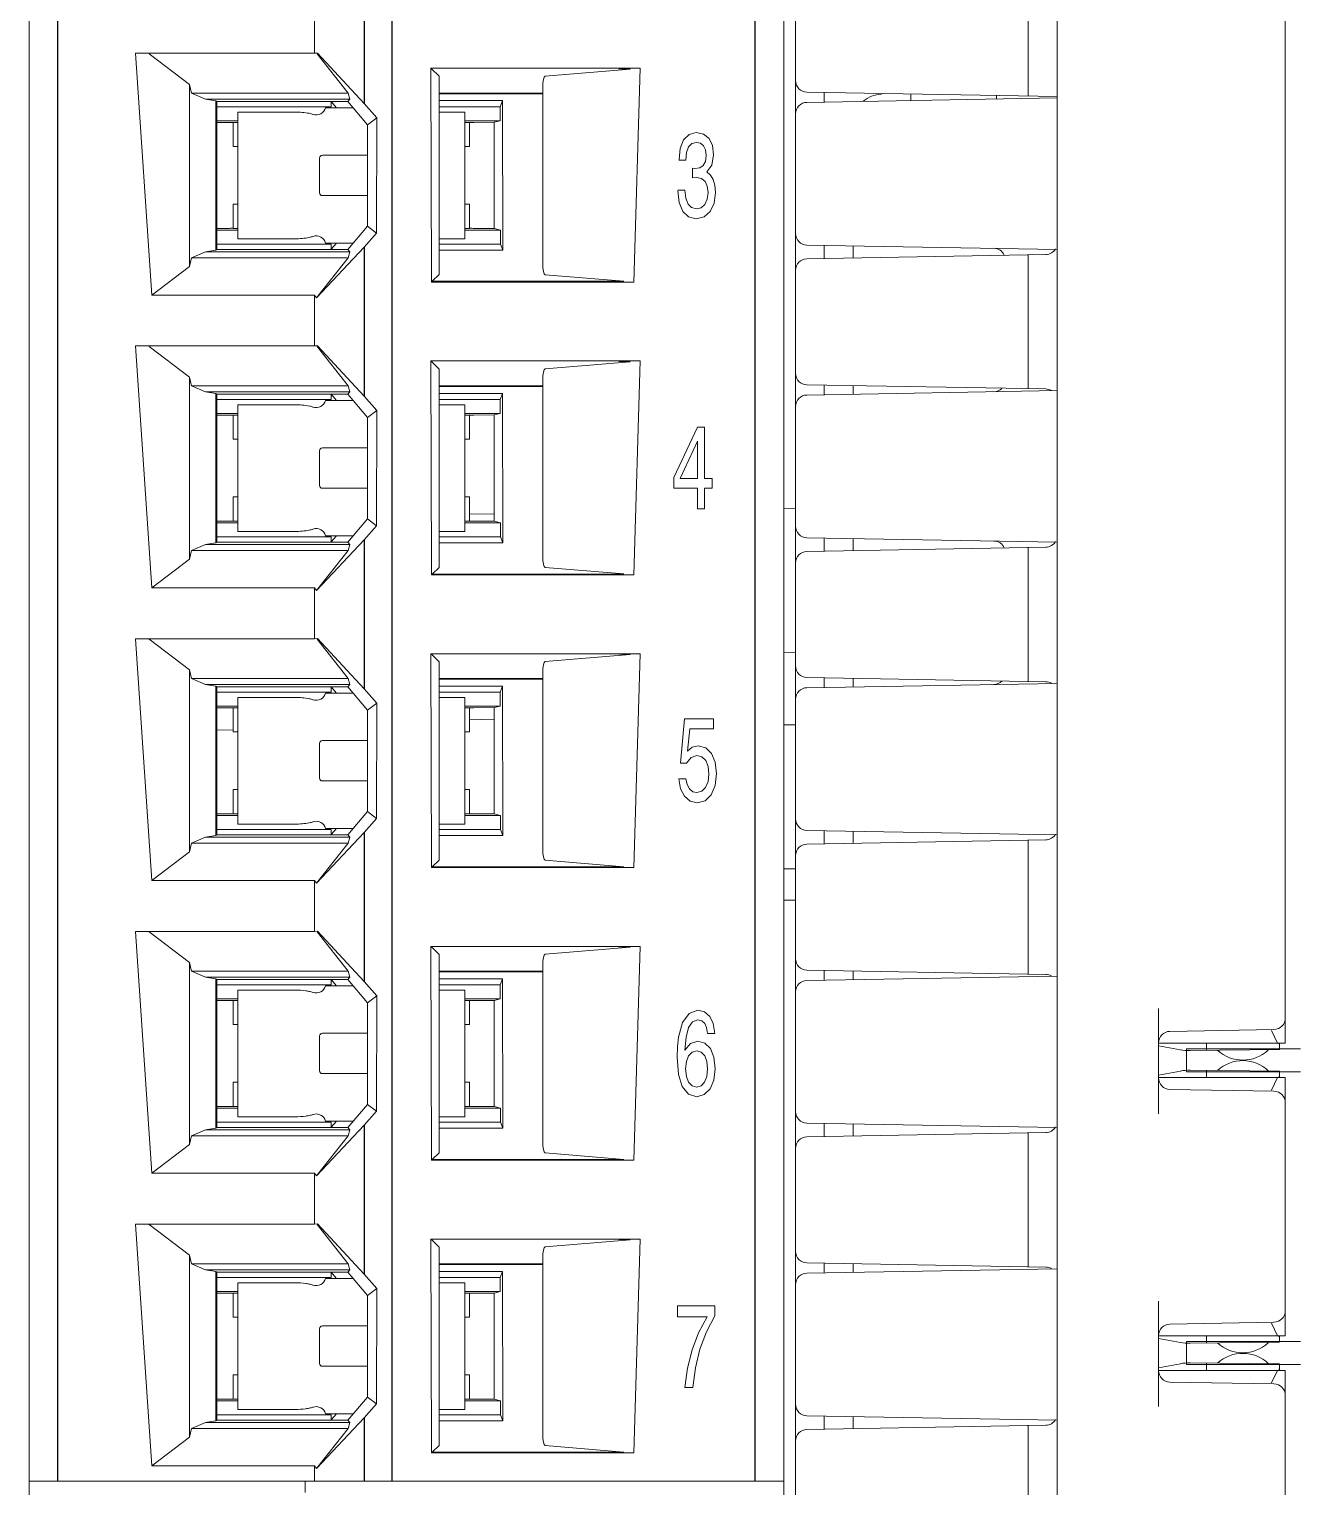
# Model space of a CAD drawing. Header units: inches. Extents: x 0 to 316, y -1 to 150.
# Drawn here: x 189.235 to 190.099, y 74.836 to 75.833 of the extents above; entities that cross this region are included whole.
import ezdxf
from ezdxf.enums import TextEntityAlignment as Align

# ---------------------------------------------------------------- set-up
doc = ezdxf.new("R2010")
doc.units = ezdxf.units.IN
doc.header["$MEASUREMENT"] = 0
doc.linetypes.add('DASHED', pattern=[0.75, 0.5, -0.25])
doc.styles.add('Calibri', font='calibri.ttf')

# ---------------------------------------------------------------- blocks, each defined once
blk = doc.blocks.new('AB 5069-Module Base')
at = {"color": 7, "linetype": 'Continuous', "lineweight": 0}
for p, q in [((0.86614, -0.04272), (0.86614, 2.52283)), ((0.5315, -2.74441), (0.5315, 1.26103)), ((0.52362, 1.24129), (0.52362, -2.37524)), ((0.00787, -2.37524), (0.00787, 1.22599)), ((0.71024, -2.32057), (0.71024, 1.18666)), ((0.69055, 0.67878), (0.69055, 0.58734)), ((0.20276, 0.65131), (0.20276, 0.61651)), ((0.08056, 0.61651), (0.20276, 0.61651)), ((0.09173, 0.45131), (0.08056, 0.61651)), ((0.08984, 0.61617), (0.11745, 0.59528)), ((0.20276, 0.61651), (0.20484, 0.61665)), ((0.22592, 0.58924), (0.20462, 0.61617)), ((0.20484, 0.61665), (0.2368, 0.5823)), ((0.28244, 0.60626), (0.4254, 0.60626)), ((0.2828, 0.46015), (0.28244, 0.60626)), ((0.28285, 0.60585), (0.28791, 0.60079)), ((0.28791, 0.60079), (0.28791, 0.46526)), ((0.36042, 0.60092), (0.41864, 0.6057)), ((0.41863, 0.60571), (0.41076, 0.60585)), ((0.41864, 0.60571), (0.41863, 0.60571)), ((0.4254, 0.60626), (0.42104, 0.46015)), ((0.11745, 0.59528), (0.1189, 0.58924)), ((0.11745, 0.47077), (0.11745, 0.59528)), ((0.22592, 0.58924), (0.1189, 0.58924)), ((0.1189, 0.58924), (0.12835, 0.58519)), ((0.2269, 0.5852), (0.22592, 0.58924)), ((0.35878, 0.58923), (0.28791, 0.58923)), ((0.28791, 0.58885), (0.35878, 0.58885)), ((0.35878, 0.59305), (0.35878, 0.473)), ((0.71024, 0.587), (0.53923, 0.58998)), ((0.55118, 0.58322), (0.55118, 0.58978)), ((0.61023, 0.58874), (0.61023, 0.58425)), ((0.6689, 0.58527), (0.6689, 0.58772)), ((0.13404, 0.58519), (0.12835, 0.58519)), ((0.12835, 0.58519), (0.13546, 0.5841)), ((0.2269, 0.5852), (0.13404, 0.58519)), ((0.13609, 0.5836), (0.13546, 0.5841)), ((0.13546, 0.5841), (0.13546, 0.48195)), ((0.13609, 0.5836), (0.22556, 0.5836)), ((0.13609, 0.48244), (0.13609, 0.5836)), ((0.21417, 0.58005), (0.13609, 0.58005)), ((0.22921, 0.57934), (0.21039, 0.57934)), ((0.21785, 0.57934), (0.21417, 0.58354)), ((0.21417, 0.58354), (0.21417, 0.58005)), ((0.22556, 0.5836), (0.2269, 0.5852)), ((0.23911, 0.56774), (0.22556, 0.5836)), ((0.24541, 0.57249), (0.2368, 0.5823)), ((0.28791, 0.58416), (0.33126, 0.58416)), ((0.3298, 0.58005), (0.28791, 0.58005)), ((0.32975, 0.57433), (0.3298, 0.58005)), ((0.3298, 0.58005), (0.33126, 0.58416)), ((0.33126, 0.58416), (0.33151, 0.48199)), ((0.71024, 0.58599), (0.53923, 0.58301)), ((0.15039, 0.57039), (0.13609, 0.57039)), ((0.13609, 0.56934), (0.14413, 0.56929)), ((0.15039, 0.56928), (0.14725, 0.56928)), ((0.14725, 0.56928), (0.14725, 0.55276)), ((0.15039, 0.57613), (0.15058, 0.57638)), ((0.15039, 0.49003), (0.15039, 0.57613)), ((0.1896, 0.57638), (0.15058, 0.57638)), ((0.23911, 0.56774), (0.24541, 0.57249)), ((0.24541, 0.57249), (0.24526, 0.49367)), ((0.30532, 0.57638), (0.28791, 0.57638)), ((0.30532, 0.57638), (0.30551, 0.57613)), ((0.30551, 0.57613), (0.30551, 0.49003)), ((0.32964, 0.57039), (0.30551, 0.57039)), ((0.30866, 0.56928), (0.30551, 0.56928)), ((0.30866, 0.56928), (0.30866, 0.55276)), ((0.31177, 0.56929), (0.32554, 0.56937)), ((0.32554, 0.56937), (0.32964, 0.57039)), ((0.32554, 0.49683), (0.32554, 0.56937)), ((0.32964, 0.57039), (0.32975, 0.57433)), ((0.23911, 0.49831), (0.23911, 0.56774)), ((0.45875, 0.56109), (0.45507, 0.55739)), ((0.46356, 0.5624), (0.45875, 0.56109)), ((0.46863, 0.56134), (0.46356, 0.5624)), ((0.47242, 0.5583), (0.46863, 0.56134)), ((0.47471, 0.55345), (0.47242, 0.5583)), ((0.14725, 0.55276), (0.15039, 0.55276)), ((0.30551, 0.55276), (0.30866, 0.55276)), ((0.45272, 0.55156), (0.45192, 0.54392)), ((0.45507, 0.55739), (0.45272, 0.55156)), ((0.45667, 0.54351), (0.4571, 0.54877)), ((0.4571, 0.54877), (0.45843, 0.55255)), ((0.45843, 0.55255), (0.46067, 0.55485)), ((0.46067, 0.55485), (0.46382, 0.55567)), ((0.46382, 0.55567), (0.4666, 0.55501)), ((0.4666, 0.55501), (0.46868, 0.55329)), ((0.46868, 0.55329), (0.46991, 0.55049)), ((0.46991, 0.55049), (0.47039, 0.54672)), ((0.47551, 0.54704), (0.47471, 0.55345)), ((0.2063, 0.54495), (0.2063, 0.5212)), ((0.23911, 0.54686), (0.2082, 0.54686)), ((0.45187, 0.54351), (0.45667, 0.54351)), ((0.46281, 0.53785), (0.46121, 0.53793)), ((0.46121, 0.53793), (0.46121, 0.53144)), ((0.46612, 0.53826), (0.46281, 0.53785)), ((0.46852, 0.53982), (0.46612, 0.53826)), ((0.46991, 0.54253), (0.46852, 0.53982)), ((0.47039, 0.54672), (0.46991, 0.54253)), ((0.47087, 0.53555), (0.47434, 0.53998)), ((0.47434, 0.53998), (0.47551, 0.54704)), ((0.46121, 0.53144), (0.46388, 0.5316)), ((0.46388, 0.5316), (0.46724, 0.53086)), ((0.46724, 0.53086), (0.4697, 0.52889)), ((0.4697, 0.52889), (0.47119, 0.52569)), ((0.47343, 0.53333), (0.47087, 0.53555)), ((0.47535, 0.53029), (0.47343, 0.53333)), ((0.47648, 0.52635), (0.47535, 0.53029)), ((0.23911, 0.5193), (0.2082, 0.5193)), ((0.45592, 0.5229), (0.45102, 0.5229)), ((0.45106, 0.52249), (0.45192, 0.51452)), ((0.45651, 0.51748), (0.45592, 0.5229)), ((0.47172, 0.5215), (0.47114, 0.51674)), ((0.47119, 0.52569), (0.47172, 0.5215)), ((0.47594, 0.51403), (0.4769, 0.5215)), ((0.4769, 0.5215), (0.47648, 0.52635)), ((0.15039, 0.51339), (0.14725, 0.51339)), ((0.14725, 0.51339), (0.14725, 0.49691)), ((0.30866, 0.51339), (0.30551, 0.51339)), ((0.30866, 0.49691), (0.30866, 0.51339)), ((0.45192, 0.51452), (0.45443, 0.50852)), ((0.45443, 0.50852), (0.45838, 0.50475)), ((0.45806, 0.51345), (0.45651, 0.51748)), ((0.46051, 0.51107), (0.45806, 0.51345)), ((0.46388, 0.51025), (0.46051, 0.51107)), ((0.46713, 0.51099), (0.46388, 0.51025)), ((0.46964, 0.5132), (0.46713, 0.51099)), ((0.46911, 0.50466), (0.47327, 0.50836)), ((0.47114, 0.51674), (0.46964, 0.5132)), ((0.47327, 0.50836), (0.47594, 0.51403)), ((0.22556, 0.48244), (0.23911, 0.49831)), ((0.24526, 0.49367), (0.23911, 0.49831)), ((0.45838, 0.50475), (0.46356, 0.50335)), ((0.46356, 0.50335), (0.46911, 0.50466)), ((0.13609, 0.49686), (0.14413, 0.49691)), ((0.15039, 0.49576), (0.13609, 0.49576)), ((0.14725, 0.49691), (0.15039, 0.49691)), ((0.15058, 0.48977), (0.15039, 0.49003)), ((0.15058, 0.48977), (0.1896, 0.48977)), ((0.2368, 0.48412), (0.24526, 0.49367)), ((0.28791, 0.48977), (0.30532, 0.48977)), ((0.30551, 0.49003), (0.30532, 0.48977)), ((0.30551, 0.49691), (0.30866, 0.49691)), ((0.32983, 0.49576), (0.30551, 0.49576)), ((0.31177, 0.49691), (0.32554, 0.49683)), ((0.32554, 0.49683), (0.32983, 0.49576)), ((0.33003, 0.48611), (0.32996, 0.49182)), ((0.12835, 0.48086), (0.1189, 0.47681)), ((0.12835, 0.48085), (0.13546, 0.48195)), ((0.22691, 0.48085), (0.12835, 0.48086)), ((0.13546, 0.48195), (0.13609, 0.48244)), ((0.21417, 0.48611), (0.13609, 0.48611)), ((0.13609, 0.48244), (0.22556, 0.48244)), ((0.20424, 0.44939), (0.2368, 0.48412)), ((0.2293, 0.48682), (0.21039, 0.48682)), ((0.21417, 0.48261), (0.21785, 0.48682)), ((0.21417, 0.48611), (0.21417, 0.48261)), ((0.22556, 0.48244), (0.22691, 0.48085)), ((0.22691, 0.48085), (0.22592, 0.47681)), ((0.33003, 0.48611), (0.28791, 0.48611)), ((0.33151, 0.48199), (0.28791, 0.48199)), ((0.33003, 0.48611), (0.33151, 0.48199)), ((0.71024, 0.4825), (0.53923, 0.48548)), ((0.53923, 0.47614), (0.7025, 0.47899)), ((0.55118, 0.47634), (0.55118, 0.48527)), ((0.57087, 0.48493), (0.57087, 0.47669)), ((0.69055, 0.47878), (0.69055, 0.38734)), ((0.11745, 0.47077), (0.09173, 0.45131)), ((0.1189, 0.47681), (0.11745, 0.47077)), ((0.22592, 0.47681), (0.1189, 0.47681)), ((0.22592, 0.47681), (0.20424, 0.44939)), ((0.2828, 0.46015), (0.42104, 0.46015)), ((0.28335, 0.4607), (0.28791, 0.46526)), ((0.41125, 0.4607), (0.28335, 0.4607)), ((0.41422, 0.46071), (0.36042, 0.46512)), ((0.09173, 0.45131), (0.20276, 0.45131)), ((0.20276, 0.45131), (0.20424, 0.44939)), ((0.20276, 0.45131), (0.20276, 0.41651)), ((0.08056, 0.41651), (0.20276, 0.41651)), ((0.09173, 0.25131), (0.08056, 0.41651)), ((0.08984, 0.41617), (0.11745, 0.39528)), ((0.20276, 0.41651), (0.20484, 0.41665)), ((0.22592, 0.38924), (0.20462, 0.41617)), ((0.20484, 0.41665), (0.2368, 0.3823)), ((0.28244, 0.40626), (0.4254, 0.40626)), ((0.2828, 0.26015), (0.28244, 0.40626)), ((0.28285, 0.40585), (0.28791, 0.40079)), ((0.28791, 0.40079), (0.28791, 0.26526)), ((0.36042, 0.40092), (0.41864, 0.4057)), ((0.41863, 0.40571), (0.41076, 0.40585)), ((0.41864, 0.40571), (0.41863, 0.40571)), ((0.4254, 0.40626), (0.42104, 0.26015)), ((0.11745, 0.39528), (0.1189, 0.38924)), ((0.11745, 0.27077), (0.11745, 0.39528)), ((0.22592, 0.38924), (0.1189, 0.38924)), ((0.1189, 0.38924), (0.12835, 0.38519)), ((0.2269, 0.3852), (0.22592, 0.38924)), ((0.35878, 0.38923), (0.28791, 0.38923)), ((0.28791, 0.38885), (0.35878, 0.38885)), ((0.35878, 0.39305), (0.35878, 0.273)), ((0.7025, 0.38713), (0.53923, 0.38998)), ((0.55118, 0.38321), (0.55118, 0.38977)), ((0.57087, 0.38356), (0.57087, 0.38943)), ((0.13404, 0.38519), (0.12835, 0.38519)), ((0.12835, 0.38519), (0.13546, 0.3841)), ((0.2269, 0.3852), (0.13404, 0.38519)), ((0.13609, 0.3836), (0.13546, 0.3841)), ((0.13546, 0.3841), (0.13546, 0.28195)), ((0.13609, 0.3836), (0.22556, 0.3836)), ((0.13609, 0.28244), (0.13609, 0.3836)), ((0.21417, 0.38005), (0.13609, 0.38005)), ((0.22921, 0.37934), (0.21039, 0.37934)), ((0.21785, 0.37934), (0.21417, 0.38354)), ((0.21417, 0.38354), (0.21417, 0.38005)), ((0.22556, 0.3836), (0.2269, 0.3852)), ((0.23911, 0.36774), (0.22556, 0.3836)), ((0.24541, 0.37249), (0.2368, 0.3823)), ((0.28791, 0.38416), (0.33126, 0.38416)), ((0.3298, 0.38005), (0.28791, 0.38005)), ((0.32975, 0.37433), (0.3298, 0.38005)), ((0.3298, 0.38005), (0.33126, 0.38416)), ((0.33126, 0.38416), (0.33151, 0.28199)), ((0.71024, 0.38599), (0.53923, 0.383)), ((0.15039, 0.37039), (0.13609, 0.37039)), ((0.13609, 0.36934), (0.14413, 0.36929)), ((0.15039, 0.36928), (0.14725, 0.36928)), ((0.14725, 0.36928), (0.14725, 0.35276)), ((0.15039, 0.37613), (0.15058, 0.37638)), ((0.15039, 0.29003), (0.15039, 0.37613)), ((0.1896, 0.37638), (0.15058, 0.37638)), ((0.23911, 0.36774), (0.24541, 0.37249)), ((0.24541, 0.37249), (0.24526, 0.29367)), ((0.30532, 0.37638), (0.28791, 0.37638)), ((0.30532, 0.37638), (0.30551, 0.37613)), ((0.30551, 0.37613), (0.30551, 0.29003)), ((0.32964, 0.37039), (0.30551, 0.37039)), ((0.30866, 0.36928), (0.30551, 0.36928)), ((0.30866, 0.36928), (0.30866, 0.35276)), ((0.31177, 0.36929), (0.32554, 0.36937)), ((0.32554, 0.36937), (0.32964, 0.37039)), ((0.32554, 0.29683), (0.32554, 0.36937)), ((0.32964, 0.37039), (0.32975, 0.37433)), ((0.23911, 0.29831), (0.23911, 0.36774)), ((0.46444, 0.36109), (0.44826, 0.32667)), ((0.4693, 0.36109), (0.46444, 0.36109)), ((0.4693, 0.32602), (0.4693, 0.36109)), ((0.14725, 0.35276), (0.15039, 0.35276)), ((0.30551, 0.35276), (0.30866, 0.35276)), ((0.45275, 0.32602), (0.46449, 0.35156)), ((0.46449, 0.35156), (0.46449, 0.32602)), ((0.2063, 0.34495), (0.2063, 0.3212)), ((0.23911, 0.34686), (0.2082, 0.34686)), ((0.23911, 0.3193), (0.2082, 0.3193)), ((0.44826, 0.32667), (0.44826, 0.31944)), ((0.44826, 0.31944), (0.46449, 0.31944)), ((0.46449, 0.32602), (0.45275, 0.32602)), ((0.46449, 0.31944), (0.46449, 0.30532)), ((0.47458, 0.32602), (0.4693, 0.32602)), ((0.4693, 0.31944), (0.47458, 0.31944)), ((0.4693, 0.30532), (0.4693, 0.31944)), ((0.47458, 0.31944), (0.47458, 0.32602)), ((0.15039, 0.31339), (0.14725, 0.31339)), ((0.14725, 0.31339), (0.14725, 0.29691)), ((0.30866, 0.31339), (0.30551, 0.31339)), ((0.30866, 0.29691), (0.30866, 0.31339)), ((0.32546, 0.30183), (0.30858, 0.30153)), ((0.46449, 0.30532), (0.4693, 0.30532)), ((0.5315, 0.30543), (0.52362, 0.30529)), ((0.13609, 0.29686), (0.14413, 0.29691)), ((0.15039, 0.29576), (0.13609, 0.29576)), ((0.14725, 0.29691), (0.15039, 0.29691)), ((0.15058, 0.28977), (0.15039, 0.29003)), ((0.15058, 0.28977), (0.1896, 0.28977)), ((0.22556, 0.28244), (0.23911, 0.29831)), ((0.2368, 0.28412), (0.24526, 0.29367)), ((0.24526, 0.29367), (0.23911, 0.29831)), ((0.30532, 0.28977), (0.28791, 0.28977)), ((0.30551, 0.29003), (0.30532, 0.28977)), ((0.30551, 0.29691), (0.30866, 0.29691)), ((0.32983, 0.29576), (0.30551, 0.29576)), ((0.31177, 0.29691), (0.32554, 0.29683)), ((0.32554, 0.29683), (0.32983, 0.29576)), ((0.33003, 0.28611), (0.32996, 0.29182)), ((0.12835, 0.28086), (0.1189, 0.27681)), ((0.12835, 0.28085), (0.13546, 0.28195)), ((0.22691, 0.28085), (0.12835, 0.28086)), ((0.13546, 0.28195), (0.13609, 0.28244)), ((0.21417, 0.28611), (0.13609, 0.28611)), ((0.13609, 0.28244), (0.22556, 0.28244)), ((0.20424, 0.24939), (0.2368, 0.28412)), ((0.2293, 0.28682), (0.21039, 0.28682)), ((0.21417, 0.28261), (0.21785, 0.28682)), ((0.21417, 0.28611), (0.21417, 0.28261)), ((0.22556, 0.28244), (0.22691, 0.28085)), ((0.22691, 0.28085), (0.22592, 0.27681)), ((0.33003, 0.28611), (0.28791, 0.28611)), ((0.33151, 0.28199), (0.28791, 0.28199)), ((0.33003, 0.28611), (0.33151, 0.28199)), ((0.71024, 0.28249), (0.53923, 0.28548)), ((0.53923, 0.27614), (0.7025, 0.27899)), ((0.55118, 0.27635), (0.55118, 0.28527)), ((0.57087, 0.28493), (0.57087, 0.27669)), ((0.11745, 0.27077), (0.09173, 0.25131)), ((0.1189, 0.27681), (0.11745, 0.27077)), ((0.1189, 0.27681), (0.22592, 0.27681)), ((0.22592, 0.27681), (0.20424, 0.24939)), ((0.69055, 0.27878), (0.69055, 0.18734)), ((0.2828, 0.26015), (0.42104, 0.26015)), ((0.28335, 0.2607), (0.28791, 0.26526)), ((0.41125, 0.2607), (0.28335, 0.2607)), ((0.41422, 0.26071), (0.36042, 0.26512)), ((0.09173, 0.25131), (0.20276, 0.25131)), ((0.20424, 0.24939), (0.20276, 0.25131)), ((0.20276, 0.25131), (0.20276, 0.21651)), ((0.08056, 0.21651), (0.20276, 0.21651)), ((0.09173, 0.05131), (0.08056, 0.21651)), ((0.08984, 0.21617), (0.11745, 0.19528)), ((0.20276, 0.21651), (0.20484, 0.21665)), ((0.22592, 0.18924), (0.20462, 0.21617)), ((0.20484, 0.21665), (0.2368, 0.1823)), ((0.28244, 0.20626), (0.4254, 0.20626)), ((0.2828, 0.06015), (0.28244, 0.20626)), ((0.28285, 0.20585), (0.28791, 0.20079)), ((0.28791, 0.20079), (0.28791, 0.06526)), ((0.36042, 0.20092), (0.41864, 0.2057)), ((0.41863, 0.20571), (0.41076, 0.20585)), ((0.41864, 0.20571), (0.41863, 0.20571)), ((0.4254, 0.20626), (0.42104, 0.06015)), ((0.52362, 0.20686), (0.53134, 0.207)), ((0.11745, 0.19528), (0.1189, 0.18924)), ((0.11745, 0.07077), (0.11745, 0.19528)), ((0.35878, 0.19305), (0.35878, 0.073)), ((0.7025, 0.18713), (0.53923, 0.18998)), ((0.55118, 0.18321), (0.55118, 0.18977)), ((0.57087, 0.18355), (0.57087, 0.18943)), ((0.22592, 0.18924), (0.1189, 0.18924)), ((0.1189, 0.18924), (0.12835, 0.18519)), ((0.13404, 0.18519), (0.12835, 0.18519)), ((0.12835, 0.18519), (0.13546, 0.1841)), ((0.2269, 0.1852), (0.13404, 0.18519)), ((0.13609, 0.1836), (0.13546, 0.1841)), ((0.13546, 0.1841), (0.13546, 0.08195)), ((0.13609, 0.1836), (0.22556, 0.1836)), ((0.13609, 0.08244), (0.13609, 0.1836)), ((0.21417, 0.18005), (0.13609, 0.18005)), ((0.22921, 0.17934), (0.21039, 0.17934)), ((0.21785, 0.17934), (0.21417, 0.18354)), ((0.21417, 0.18354), (0.21417, 0.18005)), ((0.22556, 0.1836), (0.2269, 0.1852)), ((0.23911, 0.16774), (0.22556, 0.1836)), ((0.2269, 0.1852), (0.22592, 0.18924)), ((0.24541, 0.17249), (0.2368, 0.1823)), ((0.35878, 0.18923), (0.28791, 0.18923)), ((0.28791, 0.18885), (0.35878, 0.18885)), ((0.28791, 0.18416), (0.33126, 0.18416)), ((0.3298, 0.18005), (0.28791, 0.18005)), ((0.32975, 0.17433), (0.3298, 0.18005)), ((0.3298, 0.18005), (0.33126, 0.18416)), ((0.33126, 0.18416), (0.33151, 0.08199)), ((0.71024, 0.18599), (0.53923, 0.183)), ((0.15039, 0.17039), (0.13609, 0.17039)), ((0.15039, 0.17613), (0.15058, 0.17638)), ((0.15039, 0.09003), (0.15039, 0.17613)), ((0.1896, 0.17638), (0.15058, 0.17638)), ((0.23911, 0.16774), (0.24541, 0.17249)), ((0.24541, 0.17249), (0.24526, 0.09367)), ((0.30532, 0.17638), (0.28791, 0.17638)), ((0.30532, 0.17638), (0.30551, 0.17613)), ((0.30551, 0.17613), (0.30551, 0.09003)), ((0.32964, 0.17039), (0.30551, 0.17039)), ((0.31177, 0.16929), (0.32554, 0.16937)), ((0.32554, 0.16937), (0.32964, 0.17039)), ((0.32554, 0.09683), (0.32554, 0.16937)), ((0.13609, 0.16934), (0.14413, 0.16929)), ((0.15039, 0.16928), (0.14725, 0.16928)), ((0.14725, 0.16928), (0.14725, 0.15276)), ((0.23911, 0.09831), (0.23911, 0.16774)), ((0.30866, 0.16928), (0.30551, 0.16928)), ((0.30866, 0.16928), (0.30866, 0.15276)), ((0.30881, 0.16145), (0.32569, 0.16116)), ((0.45576, 0.16169), (0.45282, 0.13147)), ((0.47551, 0.16169), (0.45576, 0.16169)), ((0.47551, 0.15496), (0.47551, 0.16169)), ((0.14722, 0.15429), (0.13609, 0.1541)), ((0.14725, 0.15276), (0.15039, 0.15276)), ((0.30551, 0.15276), (0.30866, 0.15276)), ((0.45778, 0.1396), (0.45928, 0.15496)), ((0.45928, 0.15496), (0.47551, 0.15496)), ((0.52362, 0.1577), (0.5315, 0.15757)), ((0.2063, 0.14495), (0.2063, 0.1212)), ((0.23911, 0.14686), (0.2082, 0.14686)), ((0.46093, 0.14231), (0.45778, 0.1396)), ((0.46494, 0.14329), (0.46093, 0.14231)), ((0.47012, 0.1419), (0.46494, 0.14329)), ((0.47407, 0.13804), (0.47012, 0.1419)), ((0.45282, 0.13147), (0.45709, 0.13147)), ((0.45709, 0.13147), (0.46019, 0.13533)), ((0.46019, 0.13533), (0.46414, 0.13672)), ((0.46414, 0.13672), (0.46755, 0.13582)), ((0.46755, 0.13582), (0.47012, 0.13327)), ((0.47012, 0.13327), (0.47177, 0.12925)), ((0.47663, 0.13212), (0.47407, 0.13804)), ((0.47754, 0.1244), (0.47663, 0.13212)), ((0.45666, 0.12079), (0.45175, 0.12079)), ((0.45175, 0.12079), (0.45293, 0.11397)), ((0.45746, 0.11676), (0.45666, 0.12079)), ((0.47236, 0.12399), (0.47172, 0.11882)), ((0.47177, 0.12925), (0.47236, 0.12399)), ((0.47658, 0.11619), (0.47754, 0.1244)), ((0.15039, 0.11339), (0.14725, 0.11339)), ((0.14725, 0.11339), (0.14725, 0.09691)), ((0.23911, 0.1193), (0.2082, 0.1193)), ((0.30866, 0.11339), (0.30551, 0.11339)), ((0.30866, 0.09691), (0.30866, 0.11339)), ((0.45293, 0.11397), (0.4556, 0.1088)), ((0.45907, 0.11381), (0.45746, 0.11676)), ((0.46125, 0.11192), (0.45907, 0.11381)), ((0.46408, 0.11134), (0.46125, 0.11192)), ((0.46745, 0.11225), (0.46408, 0.11134)), ((0.47006, 0.11479), (0.46745, 0.11225)), ((0.46969, 0.10576), (0.47385, 0.10978)), ((0.47172, 0.11882), (0.47006, 0.11479)), ((0.47385, 0.10978), (0.47658, 0.11619)), ((0.4556, 0.1088), (0.45944, 0.10551)), ((0.45944, 0.10551), (0.4643, 0.10428)), ((0.4643, 0.10428), (0.46969, 0.10576)), ((0.13609, 0.09686), (0.14413, 0.09691)), ((0.15039, 0.09576), (0.13609, 0.09576)), ((0.14725, 0.09691), (0.15039, 0.09691)), ((0.15058, 0.08977), (0.15039, 0.09003)), ((0.15058, 0.08977), (0.1896, 0.08977)), ((0.22556, 0.08244), (0.23911, 0.09831)), ((0.2368, 0.08412), (0.24526, 0.09367)), ((0.24526, 0.09367), (0.23911, 0.09831)), ((0.28791, 0.08977), (0.30532, 0.08977)), ((0.30551, 0.09003), (0.30532, 0.08977)), ((0.30551, 0.09691), (0.30866, 0.09691)), ((0.32983, 0.09576), (0.30551, 0.09576)), ((0.31177, 0.09691), (0.32554, 0.09683)), ((0.32554, 0.09683), (0.32983, 0.09576)), ((0.33003, 0.08611), (0.32996, 0.09182)), ((0.12835, 0.08086), (0.1189, 0.07681)), ((0.12835, 0.08085), (0.13546, 0.08195)), ((0.22691, 0.08085), (0.12835, 0.08086)), ((0.13546, 0.08195), (0.13609, 0.08244)), ((0.21417, 0.08611), (0.13609, 0.08611)), ((0.13609, 0.08244), (0.22556, 0.08244)), ((0.20424, 0.04939), (0.2368, 0.08412)), ((0.2293, 0.08682), (0.21039, 0.08682)), ((0.21417, 0.08261), (0.21785, 0.08682)), ((0.21417, 0.08611), (0.21417, 0.08261)), ((0.22556, 0.08244), (0.22691, 0.08085)), ((0.22691, 0.08085), (0.22592, 0.07681)), ((0.33003, 0.08611), (0.28791, 0.08611)), ((0.33151, 0.08199), (0.28791, 0.08199)), ((0.33003, 0.08611), (0.33151, 0.08199)), ((0.71024, 0.08249), (0.53923, 0.08548)), ((0.55118, 0.07628), (0.55118, 0.08527)), ((0.57087, 0.08492), (0.57087, 0.07669)), ((0.11745, 0.07077), (0.09173, 0.05131)), ((0.1189, 0.07681), (0.11745, 0.07077)), ((0.22592, 0.07681), (0.1189, 0.07681)), ((0.22592, 0.07681), (0.20424, 0.04939)), ((0.7025, 0.07898), (0.53923, 0.07613)), ((0.69055, 0.07878), (0.69055, -0.01267)), ((0.2828, 0.06015), (0.42104, 0.06015)), ((0.28335, 0.0607), (0.28791, 0.06526)), ((0.41125, 0.0607), (0.28335, 0.0607)), ((0.41422, 0.06071), (0.36042, 0.06512)), ((0.09173, 0.05131), (0.20276, 0.05131)), ((0.20276, 0.05131), (0.20424, 0.04939)), ((0.20276, 0.05131), (0.20276, 0.01651)), ((0.52362, 0.05928), (0.53134, 0.05914)), ((0.52362, 0.0378), (0.5315, 0.0378)), ((0.08056, 0.01651), (0.20276, 0.01651)), ((0.09173, -0.14869), (0.08056, 0.01651)), ((0.08984, 0.01617), (0.11745, -0.00472)), ((0.20276, 0.01651), (0.20484, 0.01665)), ((0.22592, -0.01076), (0.20462, 0.01617)), ((0.20484, 0.01665), (0.2368, -0.0177)), ((0.28244, 0.00626), (0.4254, 0.00626)), ((0.2828, -0.13985), (0.28244, 0.00626)), ((0.28285, 0.00585), (0.28791, 0.00079)), ((0.28791, 0.00079), (0.28791, -0.13474)), ((0.36042, 0.00092), (0.41864, 0.0057)), ((0.41863, 0.00571), (0.41076, 0.00585)), ((0.41864, 0.00571), (0.41863, 0.00571)), ((0.4254, 0.00626), (0.42104, -0.13985)), ((0.11745, -0.00472), (0.1189, -0.01076)), ((0.11745, -0.12923), (0.11745, -0.00472)), ((0.35878, -0.00695), (0.35878, -0.127)), ((0.22592, -0.01076), (0.1189, -0.01076)), ((0.1189, -0.01076), (0.12835, -0.01481)), ((0.13404, -0.01481), (0.12835, -0.01481)), ((0.12835, -0.01481), (0.13546, -0.0159)), ((0.2269, -0.0148), (0.13404, -0.01481)), ((0.13609, -0.0164), (0.13546, -0.0159)), ((0.13546, -0.0159), (0.13546, -0.11805)), ((0.13609, -0.0164), (0.22556, -0.0164)), ((0.13609, -0.11756), (0.13609, -0.0164)), ((0.21785, -0.02066), (0.21417, -0.01646)), ((0.21417, -0.01646), (0.21417, -0.01995)), ((0.22556, -0.0164), (0.2269, -0.0148)), ((0.23911, -0.03226), (0.22556, -0.0164)), ((0.2269, -0.0148), (0.22592, -0.01076)), ((0.24541, -0.02751), (0.2368, -0.0177)), ((0.35878, -0.01077), (0.28791, -0.01077)), ((0.28791, -0.01115), (0.35878, -0.01115)), ((0.28791, -0.01584), (0.33126, -0.01584)), ((0.3298, -0.01995), (0.33126, -0.01584)), ((0.33126, -0.01584), (0.33151, -0.11801)), ((0.53923, -0.01003), (0.7025, -0.01287)), ((0.71024, -0.01402), (0.53923, -0.017)), ((0.55118, -0.01679), (0.55118, -0.01023)), ((0.57087, -0.01058), (0.57087, -0.01645)), ((0.21417, -0.01995), (0.13609, -0.01995)), ((0.15039, -0.02961), (0.13609, -0.02961)), ((0.15039, -0.02387), (0.15058, -0.02362)), ((0.15039, -0.10997), (0.15039, -0.02387)), ((0.1896, -0.02362), (0.15058, -0.02362)), ((0.22921, -0.02066), (0.21039, -0.02066)), ((0.23911, -0.03226), (0.24541, -0.02751)), ((0.24541, -0.02751), (0.24526, -0.10633)), ((0.3298, -0.01995), (0.28791, -0.01995)), ((0.30532, -0.02362), (0.28791, -0.02362)), ((0.30532, -0.02362), (0.30551, -0.02387)), ((0.30551, -0.02387), (0.30551, -0.10997)), ((0.32964, -0.02961), (0.30551, -0.02961)), ((0.32554, -0.03063), (0.32964, -0.02961)), ((0.32975, -0.02567), (0.3298, -0.01995)), ((0.13609, -0.03066), (0.14413, -0.03071)), ((0.15039, -0.03072), (0.14725, -0.03072)), ((0.14725, -0.03072), (0.14725, -0.04724)), ((0.23911, -0.10169), (0.23911, -0.03226)), ((0.30866, -0.03072), (0.30551, -0.03072)), ((0.30866, -0.03072), (0.30866, -0.04724)), ((0.31177, -0.03071), (0.32554, -0.03063)), ((0.32554, -0.10317), (0.32554, -0.03063)), ((0.45876, -0.03954), (0.45438, -0.0457)), ((0.46468, -0.03741), (0.45876, -0.03954)), ((0.46938, -0.03848), (0.46468, -0.03741)), ((0.47296, -0.0416), (0.46938, -0.03848)), ((0.77953, -0.10818), (0.77953, -0.0361)), ((0.14725, -0.04724), (0.15039, -0.04724)), ((0.30551, -0.04724), (0.30866, -0.04724)), ((0.45438, -0.0457), (0.4516, -0.05572)), ((0.45678, -0.05572), (0.45849, -0.04924)), ((0.45849, -0.04924), (0.46111, -0.04538)), ((0.46111, -0.04538), (0.46474, -0.04406)), ((0.46474, -0.04406), (0.46741, -0.04472)), ((0.46741, -0.04472), (0.46944, -0.04644)), ((0.46944, -0.04644), (0.47077, -0.04924)), ((0.47077, -0.04924), (0.47141, -0.05318)), ((0.47531, -0.04653), (0.47296, -0.0416)), ((0.47632, -0.05318), (0.47531, -0.04653)), ((0.86614, -0.05984), (0.86614, -0.04272)), ((0.2063, -0.05505), (0.2063, -0.0788)), ((0.23911, -0.05314), (0.2082, -0.05314)), ((0.4516, -0.05572), (0.45086, -0.06221)), ((0.45598, -0.06476), (0.45678, -0.05572)), ((0.46479, -0.05843), (0.45972, -0.06008)), ((0.46954, -0.05983), (0.46479, -0.05843)), ((0.47141, -0.05318), (0.47632, -0.05318)), ((0.78726, -0.05183), (0.85841, -0.05059)), ((0.85683, -0.05132), (0.86078, -0.05984)), ((-0.07787, -0.06378), (0, -0.06378)), ((-0.07787, -0.06378), (-0.07787, -0.07953)), ((0.45086, -0.06221), (0.45064, -0.06952)), ((0.45064, -0.06952), (0.4515, -0.08119)), ((0.45972, -0.06008), (0.45598, -0.06476)), ((0.45694, -0.0724), (0.45844, -0.06854)), ((0.45844, -0.06854), (0.46089, -0.06607)), ((0.46089, -0.06607), (0.4642, -0.06517)), ((0.4642, -0.06517), (0.46714, -0.06607)), ((0.46714, -0.06607), (0.46944, -0.06846)), ((0.46944, -0.06846), (0.47093, -0.07232)), ((0.47333, -0.06361), (0.46954, -0.05983)), ((0.47574, -0.06952), (0.47333, -0.06361)), ((0.47664, -0.07733), (0.47574, -0.06952)), ((0.77953, -0.05984), (0.86614, -0.05984)), ((0.77953, -0.06164), (0.79444, -0.06438)), ((0.8012, -0.06496), (0.8623, -0.06432)), ((0.8123, -0.06484), (0.81225, -0.05984)), ((0.86225, -0.05984), (0.8623, -0.06432)), ((-0.07787, -0.07953), (0, -0.07953)), ((0.45641, -0.07749), (0.45694, -0.0724)), ((0.45694, -0.08266), (0.45641, -0.07749)), ((0.47146, -0.07741), (0.47088, -0.08266)), ((0.47093, -0.07232), (0.47146, -0.07741)), ((0.47574, -0.08513), (0.47664, -0.07733)), ((0.79444, -0.07893), (0.77953, -0.08167)), ((0.8012, -0.07835), (0.8623, -0.07899)), ((0.81225, -0.08346), (0.8123, -0.07847)), ((0.8371, -0.07147), (0.8374, -0.07146)), ((0.86225, -0.08346), (0.8623, -0.07899)), ((0.15039, -0.08661), (0.14725, -0.08661)), ((0.14725, -0.08661), (0.14725, -0.10309)), ((0.23911, -0.0807), (0.2082, -0.0807)), ((0.30866, -0.08661), (0.30551, -0.08661)), ((0.30866, -0.10309), (0.30866, -0.08661)), ((0.4515, -0.08119), (0.45411, -0.08956)), ((0.45411, -0.08956), (0.45828, -0.09474)), ((0.45844, -0.08661), (0.45694, -0.08266)), ((0.46084, -0.08915), (0.45844, -0.08661)), ((0.46404, -0.08997), (0.46084, -0.08915)), ((0.46703, -0.08915), (0.46404, -0.08997)), ((0.46938, -0.08661), (0.46703, -0.08915)), ((0.47088, -0.08266), (0.46938, -0.08661)), ((0.47317, -0.09121), (0.47574, -0.08513)), ((0.77953, -0.08346), (0.86614, -0.08346)), ((0.86078, -0.08346), (0.85683, -0.09198)), ((0.86614, -0.10059), (0.86614, -0.08346)), ((0.45828, -0.09474), (0.46404, -0.09646)), ((0.46404, -0.09646), (0.46917, -0.09507)), ((0.46917, -0.09507), (0.47317, -0.09121)), ((0.78726, -0.09147), (0.85841, -0.09272)), ((0.13609, -0.10314), (0.14413, -0.10309)), ((0.15039, -0.10424), (0.13609, -0.10424)), ((0.14725, -0.10309), (0.15039, -0.10309)), ((0.22556, -0.11756), (0.23911, -0.10169)), ((0.2368, -0.11588), (0.24526, -0.10633)), ((0.24526, -0.10633), (0.23911, -0.10169)), ((0.30551, -0.10309), (0.30866, -0.10309)), ((0.32983, -0.10424), (0.30551, -0.10424)), ((0.31177, -0.10309), (0.32554, -0.10317)), ((0.32554, -0.10317), (0.32983, -0.10424)), ((0.33003, -0.11389), (0.32996, -0.10818)), ((0.86614, -0.10059), (0.86614, -0.24272)), ((0.12835, -0.11914), (0.1189, -0.12319)), ((0.12835, -0.11915), (0.13546, -0.11805)), ((0.22691, -0.11915), (0.12835, -0.11914)), ((0.13546, -0.11805), (0.13609, -0.11756)), ((0.21417, -0.11389), (0.13609, -0.11389)), ((0.13609, -0.11756), (0.22556, -0.11756)), ((0.15058, -0.11023), (0.15039, -0.10997)), ((0.15058, -0.11023), (0.1896, -0.11023)), ((0.20424, -0.15061), (0.2368, -0.11588)), ((0.2293, -0.11318), (0.21039, -0.11318)), ((0.21417, -0.11739), (0.21785, -0.11318)), ((0.21417, -0.11389), (0.21417, -0.11739)), ((0.22556, -0.11756), (0.22691, -0.11915)), ((0.22691, -0.11915), (0.22592, -0.12319)), ((0.30532, -0.11023), (0.28791, -0.11023)), ((0.33003, -0.11389), (0.28791, -0.11389)), ((0.33151, -0.11801), (0.28791, -0.11801)), ((0.30551, -0.10997), (0.30532, -0.11023)), ((0.33003, -0.11389), (0.33151, -0.11801)), ((0.71024, -0.11751), (0.53923, -0.11453)), ((0.55118, -0.12372), (0.55118, -0.11473)), ((0.57087, -0.11508), (0.57087, -0.12332)), ((0.11745, -0.12923), (0.09173, -0.14869)), ((0.1189, -0.12319), (0.11745, -0.12923)), ((0.1189, -0.12319), (0.22592, -0.12319)), ((0.22592, -0.12319), (0.20424, -0.15061)), ((0.7025, -0.12102), (0.53923, -0.12387)), ((0.69055, -0.12123), (0.69055, -0.21267)), ((0.28335, -0.1393), (0.28791, -0.13474)), ((0.41125, -0.1393), (0.28335, -0.1393)), ((0.41422, -0.13929), (0.36042, -0.13488)), ((0.09173, -0.14869), (0.20276, -0.14869)), ((0.20424, -0.15061), (0.20276, -0.14869)), ((0.20276, -0.14869), (0.20276, -0.18349)), ((0.2828, -0.13985), (0.42104, -0.13985)), ((0.08056, -0.18349), (0.20276, -0.18349)), ((0.09173, -0.34869), (0.08056, -0.18349)), ((0.08984, -0.18383), (0.11745, -0.20472)), ((0.20276, -0.18349), (0.20484, -0.18335)), ((0.22592, -0.21076), (0.20462, -0.18383)), ((0.20484, -0.18335), (0.2368, -0.2177)), ((0.28244, -0.19374), (0.4254, -0.19374)), ((0.2828, -0.33985), (0.28244, -0.19374)), ((0.28285, -0.19415), (0.28791, -0.19921)), ((0.28791, -0.19921), (0.28791, -0.33474)), ((0.36042, -0.19908), (0.41864, -0.1943)), ((0.41863, -0.19429), (0.41076, -0.19415)), ((0.41864, -0.19429), (0.41863, -0.19429)), ((0.4254, -0.19374), (0.42104, -0.33985)), ((0.11745, -0.20472), (0.1189, -0.21076)), ((0.11745, -0.32923), (0.11745, -0.20472)), ((0.35878, -0.20695), (0.35878, -0.327)), ((0.22592, -0.21076), (0.1189, -0.21076)), ((0.1189, -0.21076), (0.12835, -0.21481)), ((0.13404, -0.21481), (0.12835, -0.21481)), ((0.12835, -0.21481), (0.13546, -0.2159)), ((0.2269, -0.2148), (0.13404, -0.21481)), ((0.13609, -0.2164), (0.13546, -0.2159)), ((0.13546, -0.2159), (0.13546, -0.31805)), ((0.13609, -0.2164), (0.22556, -0.2164)), ((0.13609, -0.31756), (0.13609, -0.2164)), ((0.21785, -0.22066), (0.21417, -0.21646)), ((0.21417, -0.21646), (0.21417, -0.21995)), ((0.22556, -0.2164), (0.2269, -0.2148)), ((0.23911, -0.23226), (0.22556, -0.2164)), ((0.2269, -0.2148), (0.22592, -0.21076)), ((0.24541, -0.22751), (0.2368, -0.2177)), ((0.35878, -0.21077), (0.28791, -0.21077)), ((0.28791, -0.21115), (0.35878, -0.21115)), ((0.28791, -0.21584), (0.33126, -0.21584)), ((0.3298, -0.21995), (0.33126, -0.21584)), ((0.33126, -0.21584), (0.33151, -0.31801)), ((0.53923, -0.21003), (0.7025, -0.21288)), ((0.71024, -0.21402), (0.53923, -0.21701)), ((0.55118, -0.2168), (0.55118, -0.21017)), ((0.57087, -0.21058), (0.57087, -0.21645)), ((0.21417, -0.21995), (0.13609, -0.21995)), ((0.15039, -0.22387), (0.15058, -0.22362)), ((0.15039, -0.30997), (0.15039, -0.22387)), ((0.1896, -0.22362), (0.15058, -0.22362)), ((0.22921, -0.22066), (0.21039, -0.22066)), ((0.23911, -0.23226), (0.24541, -0.22751)), ((0.24541, -0.22751), (0.24526, -0.30633)), ((0.3298, -0.21995), (0.28791, -0.21995)), ((0.30532, -0.22362), (0.28791, -0.22362)), ((0.30532, -0.22362), (0.30551, -0.22387)), ((0.30551, -0.22387), (0.30551, -0.30997)), ((0.32964, -0.22961), (0.32975, -0.22567)), ((0.32975, -0.22567), (0.3298, -0.21995)), ((0.15039, -0.22961), (0.13609, -0.22961)), ((0.13609, -0.23066), (0.14413, -0.23071)), ((0.15039, -0.23072), (0.14725, -0.23072)), ((0.14725, -0.23072), (0.14725, -0.24724)), ((0.23911, -0.30169), (0.23911, -0.23226)), ((0.32964, -0.22961), (0.30551, -0.22961)), ((0.30866, -0.23072), (0.30551, -0.23072)), ((0.30866, -0.23072), (0.30866, -0.24724)), ((0.31177, -0.23071), (0.32554, -0.23063)), ((0.32554, -0.23063), (0.32964, -0.22961)), ((0.32554, -0.30317), (0.32554, -0.23063)), ((0.77953, -0.30818), (0.77953, -0.2361)), ((0.14725, -0.24724), (0.15039, -0.24724)), ((0.30551, -0.24724), (0.30866, -0.24724)), ((0.47628, -0.23942), (0.45087, -0.23942)), ((0.45087, -0.23942), (0.45087, -0.2469)), ((0.45087, -0.2469), (0.47116, -0.2469)), ((0.47116, -0.2469), (0.46528, -0.2579)), ((0.47057, -0.25724), (0.47628, -0.24624)), ((0.47628, -0.24624), (0.47628, -0.23942)), ((0.86614, -0.25984), (0.86614, -0.24272)), ((0.2063, -0.25505), (0.2063, -0.2788)), ((0.23911, -0.25314), (0.2082, -0.25314)), ((0.46528, -0.2579), (0.46085, -0.26956)), ((0.46624, -0.26899), (0.47057, -0.25724)), ((0.78726, -0.25183), (0.85841, -0.25059)), ((0.85683, -0.25132), (0.86078, -0.25984)), ((-0.07787, -0.26378), (0, -0.26378)), ((-0.07787, -0.26378), (-0.07787, -0.27953)), ((0.77953, -0.25984), (0.86614, -0.25984)), ((0.77953, -0.26164), (0.79444, -0.26438)), ((0.8012, -0.26496), (0.8623, -0.26432)), ((0.8123, -0.26484), (0.81225, -0.25984)), ((0.86225, -0.25984), (0.8623, -0.26432)), ((0.46085, -0.26956), (0.4577, -0.28197)), ((0.46315, -0.28172), (0.46624, -0.26899)), ((0.8012, -0.27835), (0.8623, -0.27899)), ((0.81225, -0.28346), (0.8123, -0.27847)), ((0.8371, -0.27147), (0.8374, -0.27146)), ((-0.07787, -0.27953), (0, -0.27953)), ((0.15039, -0.28661), (0.14725, -0.28661)), ((0.14725, -0.28661), (0.14725, -0.30309)), ((0.23911, -0.2807), (0.2082, -0.2807)), ((0.30866, -0.28661), (0.30551, -0.28661)), ((0.30866, -0.30309), (0.30866, -0.28661)), ((0.4577, -0.28197), (0.45594, -0.29519)), ((0.46139, -0.29519), (0.46315, -0.28172)), ((0.79444, -0.27893), (0.77953, -0.28167)), ((0.77953, -0.28346), (0.86614, -0.28346)), ((0.85683, -0.29198), (0.86078, -0.28346)), ((0.86225, -0.28346), (0.8623, -0.27899)), ((0.86614, -0.28346), (0.86614, -0.30059)), ((0.45594, -0.29519), (0.46139, -0.29519)), ((0.78726, -0.29147), (0.85841, -0.29272)), ((0.13609, -0.30314), (0.14413, -0.30309)), ((0.15039, -0.30424), (0.13609, -0.30424)), ((0.14725, -0.30309), (0.15039, -0.30309)), ((0.22556, -0.31756), (0.23911, -0.30169)), ((0.2368, -0.31588), (0.24526, -0.30633)), ((0.24526, -0.30633), (0.23911, -0.30169)), ((0.30551, -0.30309), (0.30866, -0.30309)), ((0.32983, -0.30424), (0.30551, -0.30424)), ((0.31177, -0.30309), (0.32554, -0.30317)), ((0.32554, -0.30317), (0.32983, -0.30424)), ((0.33003, -0.31389), (0.32996, -0.30818)), ((0.86614, -0.30059), (0.86614, -1.44272)), ((0.12835, -0.31915), (0.13546, -0.31805)), ((0.13546, -0.31805), (0.13609, -0.31756)), ((0.21417, -0.31389), (0.13609, -0.31389)), ((0.13609, -0.31756), (0.22556, -0.31756)), ((0.15058, -0.31023), (0.15039, -0.30997)), ((0.15058, -0.31023), (0.1896, -0.31023)), ((0.2368, -0.31588), (0.20424, -0.35061)), ((0.2293, -0.31318), (0.21039, -0.31318)), ((0.21417, -0.31739), (0.21785, -0.31318)), ((0.21417, -0.31389), (0.21417, -0.31739)), ((0.22556, -0.31756), (0.22691, -0.31915)), ((0.28791, -0.31023), (0.30532, -0.31023)), ((0.33003, -0.31389), (0.28791, -0.31389)), ((0.33151, -0.31801), (0.28791, -0.31801)), ((0.30551, -0.30997), (0.30532, -0.31023)), ((0.33003, -0.31389), (0.33151, -0.31801)), ((0.71024, -0.31751), (0.53923, -0.31453)), ((0.55118, -0.32372), (0.55118, -0.31474)), ((0.57087, -0.31508), (0.57087, -0.32332)), ((0.1189, -0.32319), (0.11745, -0.32923)), ((0.12835, -0.31914), (0.1189, -0.32319)), ((0.22592, -0.32319), (0.1189, -0.32319)), ((0.22691, -0.31915), (0.12835, -0.31914)), ((0.22592, -0.32319), (0.20424, -0.35061)), ((0.22691, -0.31915), (0.22592, -0.32319)), ((0.7025, -0.32102), (0.53923, -0.32387)), ((0.69055, -0.32123), (0.69055, -0.41267)), ((0.11745, -0.32923), (0.09173, -0.34869)), ((0.28335, -0.3393), (0.28791, -0.33474)), ((0.41422, -0.33929), (0.36042, -0.33488)), ((0.2828, -0.33985), (0.42104, -0.33985)), ((0.41125, -0.3393), (0.28335, -0.3393)), ((0.09173, -0.34869), (0.20276, -0.34869)), ((0.20424, -0.35061), (0.20276, -0.34869)), ((0.20276, -0.34869), (0.20276, -0.35918)), ((0.00787, -0.35918), (0.52362, -0.35918)), ((0.19653, -0.36698), (0.19653, -0.35918))]:
    blk.add_line(p, q, dxfattribs=at)
at = {"color": 7, "linetype": 'Continuous'}
for p, q in [((0.25584, -0.35918), (0.25584, 1.24917)), ((0.50394, -0.35918), (0.50394, 1.24917)), ((0.02756, -0.35918), (0.02756, 1.22629)), ((0.2368, 0.68417), (0.2368, 0.5823)), ((0.2368, 0.48417), (0.2368, 0.3823)), ((0.2368, 0.28417), (0.2368, 0.1823)), ((0.2368, 0.08417), (0.2368, -0.0177)), ((0.2368, -0.11583), (0.2368, -0.2177)), ((0.23682, -0.31585), (0.23682, -0.35918))]:
    blk.add_line(p, q, dxfattribs=at)
at = {"color": 7, "linetype": 'Continuous', "lineweight": 0}
for centre, radius, start, end in [((0.53937, 0.59786), 0.00787, 180, 269), ((0.59055, 0.56884), 0.01969, 91, 130.86965), ((0.20394, 0.58111), 0.00669, 251.52348, 344.65052), ((0.53937, 0.57513), 0.00787, 91, 180), ((0.14683, 1.09711), 0.52783, 269.70724, 270.04507), ((0.18952, 0.52238), 0.054, 79.66313, 89.92232), ((0.19183, 0.54489), 0.0315, 71.52348, 76.45196), ((0.30876, 1.24039), 0.67111, 269.99099, 270.2567), ((0.18952, 0.54378), 0.05401, 270.07872, 280.33583), ((0.19183, 0.52127), 0.0315, 283.54804, 288.47652), ((0.20394, 0.48505), 0.00669, 15.34948, 108.47652), ((0.53937, 0.49336), 0.00787, 180, 269), ((0.66693, 0.47538), 0.00787, 23.4591, 89), ((0.70236, 0.48686), 0.00787, 271, 330.27139), ((0.53937, 0.46827), 0.00787, 91, 180), ((0.41131, 0.87868), 0.41798, 269.99228, 270.39818), ((0.53937, 0.39785), 0.00787, 180, 269), ((0.20394, 0.38111), 0.00669, 251.52348, 344.65052), ((0.53937, 0.37513), 0.00787, 91, 180), ((0.66693, 0.39311), 0.00787, 271, 314.32723), ((0.70236, 0.37926), 0.00787, 59.3942, 89), ((0.14683, 0.89711), 0.52783, 269.70724, 270.04507), ((0.18952, 0.32238), 0.054, 79.66313, 89.92232), ((0.19183, 0.34489), 0.0315, 71.52348, 76.45196), ((0.30876, 1.04039), 0.67111, 269.99099, 270.2567), ((0.14683, -0.23132), 0.52824, 89.95491, 90.29248), ((0.18952, 0.34378), 0.05401, 270.07872, 280.33583), ((0.19183, 0.32127), 0.0315, 283.54804, 288.47652), ((0.20394, 0.28505), 0.00669, 15.34948, 108.47652), ((0.30874, -0.38471), 0.68162, 89.7455, 90.00711), ((0.53937, 0.29335), 0.00787, 180, 269), ((0.66693, 0.27538), 0.00787, 23.4591, 89), ((0.70236, 0.28686), 0.00787, 271, 330.27139), ((0.53937, 0.26826), 0.00787, 91, 180), ((0.41131, 0.67868), 0.41798, 269.99228, 270.39818), ((0.53937, 0.19785), 0.00787, 180, 269), ((0.20394, 0.18111), 0.00669, 251.52348, 344.65052), ((0.53937, 0.17513), 0.00787, 91, 180), ((0.66693, 0.1931), 0.00787, 271, 314.32723), ((0.70236, 0.17926), 0.00787, 59.3942, 89), ((0.18952, 0.12238), 0.054, 79.66313, 89.92232), ((0.19183, 0.14489), 0.0315, 71.52348, 76.45196), ((0.14683, 0.69711), 0.52783, 269.70724, 270.04507), ((0.30876, 0.84039), 0.67111, 269.99099, 270.2567), ((0.14683, -0.43132), 0.52824, 89.95491, 90.29248), ((0.18952, 0.14378), 0.05401, 270.07872, 280.33583), ((0.19183, 0.12127), 0.0315, 283.54804, 288.47652), ((0.20394, 0.08505), 0.00669, 15.34948, 108.47652), ((0.30874, -0.58471), 0.68162, 89.7455, 90.00711), ((0.53937, 0.09335), 0.00787, 180, 269), ((0.70236, 0.08686), 0.00787, 271, 330.27145), ((0.53937, 0.06826), 0.00787, 91, 180), ((0.41131, 0.47868), 0.41798, 269.99228, 270.39818), ((0.53937, -0.00215), 0.00787, 180, 269), ((0.53937, -0.02488), 0.00787, 91, 180), ((0.70236, -0.02075), 0.00787, 59.39415, 89), ((0.18953, -0.07737), 0.05376, 82.17154, 89.92829), ((0.18961, -0.0773), 0.05368, 79.69093, 82.24391), ((0.19183, -0.05511), 0.0315, 71.52348, 76.45196), ((0.20394, -0.01889), 0.00669, 251.52348, 344.65052), ((0.14683, 0.49711), 0.52783, 269.70724, 270.04507), ((0.30876, 0.64039), 0.67111, 269.99099, 270.2567), ((0.85827, -0.04272), 0.00787, 271, 0), ((0.7874, -0.05971), 0.00787, 91, 180), ((0.80083, -0.02952), 0.03543, 259.6, 270.6), ((0.8371, -0.04588), 0.02559, 227.55092, 312.8642), ((0.80083, -0.11378), 0.03543, 89.4, 100.4), ((0.8371, -0.09743), 0.02559, 46.35092, 132.44908), ((0.7874, -0.0836), 0.00787, 180, 269), ((0.85827, -0.10059), 0.00787, 0, 89), ((0.14683, -0.63132), 0.52824, 89.95491, 90.29248), ((0.18961, -0.05657), 0.05365, 277.7548, 280.30885), ((0.19183, -0.07873), 0.0315, 283.54804, 288.47652), ((0.20394, -0.11495), 0.00669, 15.34948, 108.47652), ((0.30874, -0.78471), 0.68162, 89.7455, 90.00711), ((0.53937, -0.10665), 0.00787, 180, 269), ((0.18953, -0.05647), 0.05376, 270.07249, 277.82817), ((0.70236, -0.11315), 0.00787, 271, 330.27124), ((0.53937, -0.13174), 0.00787, 91, 180), ((0.41131, 0.27868), 0.41798, 269.99228, 270.39818), ((0.53937, -0.20216), 0.00787, 180, 269), ((0.53937, -0.22488), 0.00787, 91, 180), ((0.70236, -0.22075), 0.00787, 59.39415, 89), ((0.18953, -0.27737), 0.05376, 82.17154, 89.92829), ((0.18961, -0.2773), 0.05368, 79.69093, 82.24391), ((0.19183, -0.25511), 0.0315, 71.52348, 76.45196), ((0.20394, -0.21889), 0.00669, 251.52348, 344.65052), ((0.14683, 0.29711), 0.52783, 269.70724, 270.04507), ((0.30876, 0.44039), 0.67111, 269.99099, 270.2567), ((0.85827, -0.24272), 0.00787, 271, 0), ((0.7874, -0.25971), 0.00787, 91, 180), ((0.80083, -0.22952), 0.03543, 259.6, 270.6), ((0.8371, -0.24588), 0.02559, 227.55092, 312.8642), ((0.80083, -0.31378), 0.03543, 89.4, 100.4), ((0.8371, -0.29743), 0.02559, 46.35092, 132.44908), ((0.7874, -0.2836), 0.00787, 180, 269), ((0.85827, -0.30059), 0.00787, 0, 89), ((0.14683, -0.83132), 0.52824, 89.95491, 90.29248), ((0.19183, -0.27873), 0.0315, 283.54804, 288.47652), ((0.20394, -0.31495), 0.00669, 15.34948, 108.47652), ((0.30874, -0.98471), 0.68162, 89.7455, 90.00711), ((0.53937, -0.30666), 0.00787, 180, 269), ((0.18953, -0.25647), 0.05376, 270.07249, 277.82817), ((0.18961, -0.25657), 0.05365, 277.7548, 280.30885), ((0.70236, -0.31315), 0.00787, 271, 330.27124), ((0.53937, -0.33174), 0.00787, 91, 180), ((0.41131, 0.07868), 0.41798, 269.99228, 270.39818)]:
    blk.add_arc(centre, radius, start, end, dxfattribs=at)
for centre, major_axis, ratio, start_param, end_param in [((0.36045, 0.59305), (0, 0.00787), 0.212557, 0.017453, 1.570796), ((0.20834, 0.54482), (0.00149, -0.00149), 0.935113, 2.389713, 3.893472), ((0.20834, 0.52134), (0.00149, 0.00149), 0.935113, -3.893472, -2.389713), ((0.14725, 0.4969), (0.00394, 0), 0.004404, 1.570796, 2.48243), ((0.30866, 0.4969), (0.00394, 0), 0.004404, 0.659163, 1.570796), ((0.32985, 0.48788), (-0.00002, 0.00787), 0.017455, -1.04724, -0.004406), ((0.36045, 0.473), (0, 0.00787), 0.212557, 1.570796, 3.124139), ((0.36045, 0.39305), (0, 0.00787), 0.212557, 0.017453, 1.570796), ((0.20834, 0.34482), (0.00149, -0.00149), 0.935113, 2.389713, 3.893472), ((0.20834, 0.32134), (0.00149, 0.00149), 0.935113, -3.893472, -2.389713), ((0.32985, 0.28788), (-0.00002, 0.00787), 0.017455, -1.04724, -0.004406), ((0.36045, 0.273), (0, 0.00787), 0.212557, 1.570796, 3.124139), ((0.36045, 0.19305), (0, 0.00787), 0.212557, 0.017453, 1.570796), ((0.32962, 0.17827), (-0.00002, 0.00787), 0.017455, -3.137276, -2.094451), ((0.20834, 0.14482), (0.00149, -0.00149), 0.935113, 2.389713, 3.893472), ((0.20834, 0.12134), (0.00149, 0.00149), 0.935113, -3.893472, -2.389713), ((0.32985, 0.08788), (-0.00002, 0.00787), 0.017455, -1.04724, -0.004406), ((0.36045, 0.073), (0, 0.00787), 0.212557, 1.570796, 3.124139), ((0.36045, -0.00695), (0, 0.00787), 0.212557, 0.017453, 1.570796), ((0.32962, -0.02173), (-0.00002, 0.00787), 0.017455, -3.137276, -2.094451), ((0.20834, -0.05518), (0.00149, -0.00149), 0.935113, 2.389713, 3.893472), ((0.20834, -0.07866), (0.00149, 0.00149), 0.935113, -3.893472, -2.389713), ((0.32985, -0.11212), (-0.00002, 0.00787), 0.017455, -1.04724, -0.004406), ((0.36045, -0.127), (0, 0.00787), 0.212557, 1.570796, 3.124139), ((0.36045, -0.20695), (0, 0.00787), 0.212557, 0.017453, 1.570796), ((0.20834, -0.25518), (0.00149, -0.00149), 0.935113, 2.389713, 3.893472), ((0.20834, -0.27866), (0.00149, 0.00149), 0.935113, -3.893472, -2.389713), ((0.32985, -0.31212), (-0.00002, 0.00787), 0.017455, -1.04724, -0.004406), ((0.36045, -0.327), (0, 0.00787), 0.212557, 1.570796, 3.124139)]:
    blk.add_ellipse(centre, major_axis=major_axis, ratio=ratio, start_param=start_param, end_param=end_param, dxfattribs=at)
for points, knots in [([(0.86167, -0.05985), (0.86177, -0.06003), (0.86207, -0.06066), (0.86226, -0.06136), (0.86227, -0.06186)], [0, 0, 0, 0, 0.287236, 1, 1, 1, 1]), ([(0.86227, -0.08144), (0.86227, -0.0816), (0.8622, -0.0823), (0.86193, -0.08297), (0.86167, -0.08346)], [0, 0, 0, 0, 0.216321, 1, 1, 1, 1]), ([(0.86167, -0.25985), (0.86177, -0.26003), (0.86207, -0.26066), (0.86226, -0.26136), (0.86227, -0.26186)], [0, 0, 0, 0, 0.287236, 1, 1, 1, 1]), ([(0.86227, -0.28144), (0.86227, -0.2816), (0.8622, -0.2823), (0.86193, -0.28297), (0.86167, -0.28346)], [0, 0, 0, 0, 0.216321, 1, 1, 1, 1])]:
    blk.add_open_spline(points, degree=3, knots=knots, dxfattribs=at)
at = {"color": 3, "linetype": 'DASHED', "style": 'Calibri'}
blk.add_attdef('PARTNUMBER', text='', height=0.0625, dxfattribs=at).set_placement((0.43383, 1.9561), align=Align.MIDDLE_CENTER)

msp = doc.modelspace()

# ---------------------------------------------------------------- block references
at = {"color": 2, "linetype": 'DASHED'}
for p in [(189.22755, 75.19952), (190.10403, 75.19952)]:
    msp.add_blockref('AB 5069-Module Base', p, dxfattribs=at)

doc.saveas('drawing.dxf')
